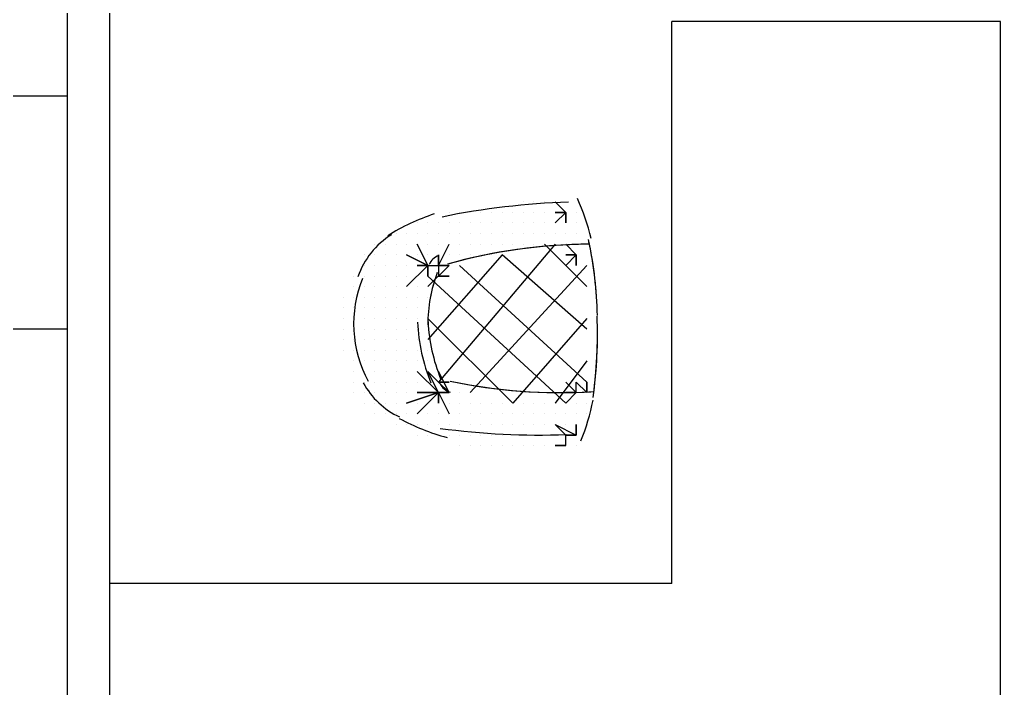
# Model space of a CAD drawing. Header units: millimetres. Extents: x 14 to 406, y 10 to 287.
# Drawn here: x 327.117 to 331.033, y 131.125 to 133.795 of the extents above; entities that cross this region are included whole.
import ezdxf

# ---------------------------------------------------------------- set-up
doc = ezdxf.new("R2010")
doc.units = ezdxf.units.MM
doc.header["$MEASUREMENT"] = 0
doc.layers.get('0').update_dxf_attribs({"linetype": 'CONTINUOUS'})

msp = doc.modelspace()

# ---------------------------------------------------------------- linework, layer by layer
at = {"color": 0, "linetype": 'Continuous', "lineweight": 25, "true_color": 0x000007}
for p, q in [((327.3072, 117.8278), (327.3072, 143.3971)), ((327.4765, 130.9934), (327.4765, 143.3971)), ((329.7202, 131.5438), (329.7202, 133.7874)), ((331.0325, 133.7874), (329.7202, 133.7874)), ((331.0325, 130.9934), (331.0325, 133.7874)), ((329.1275, 133.0678), (329.1275, 133.0678)), ((329.1275, 133.0678), (329.1275, 133.0678)), ((329.1699, 133.0678), (329.1699, 133.0678)), ((329.1699, 133.0678), (329.1699, 133.0678)), ((329.2122, 133.0678), (329.2122, 133.0678)), ((329.2122, 133.0678), (329.2122, 133.0678)), ((329.2122, 133.0678), (329.2122, 133.0678)), ((329.2122, 133.0678), (329.2122, 133.0678)), ((329.2545, 133.0678), (329.2545, 133.0678)), ((329.2545, 133.0678), (329.2545, 133.0678)), ((329.2545, 133.0678), (329.2545, 133.0678)), ((329.2545, 133.0678), (329.2545, 133.0678)), ((329.2969, 133.0678), (329.2969, 133.0678)), ((329.2969, 133.0678), (329.2969, 133.0678)), ((329.2969, 133.0678), (329.2969, 133.0678)), ((328.8312, 133.0254), (328.8312, 133.0254)), ((328.8312, 133.0254), (328.8312, 133.0254)), ((328.8735, 133.0254), (328.8735, 133.0254)), ((328.8735, 133.0254), (328.8735, 133.0254)), ((328.8735, 133.0254), (328.8735, 133.0254)), ((328.8735, 133.0254), (328.8735, 133.0254)), ((328.9159, 133.0254), (328.9159, 133.0254)), ((328.9159, 133.0254), (328.9159, 133.0254)), ((328.9159, 133.0254), (328.9159, 133.0254)), ((328.9159, 133.0254), (328.9159, 133.0254)), ((328.9582, 133.0254), (328.9582, 133.0254)), ((328.9582, 133.0254), (328.9582, 133.0254)), ((328.9582, 133.0254), (328.9582, 133.0254)), ((328.9582, 133.0254), (328.9582, 133.0254)), ((329.0005, 133.0254), (329.0005, 133.0254)), ((329.0005, 133.0254), (329.0005, 133.0254)), ((329.0005, 133.0254), (329.0005, 133.0254)), ((329.0005, 133.0254), (329.0005, 133.0254)), ((329.0429, 133.0254), (329.0429, 133.0254)), ((329.0429, 133.0254), (329.0429, 133.0254)), ((329.0429, 133.0254), (329.0429, 133.0254)), ((329.0429, 133.0254), (329.0429, 133.0254)), ((329.0852, 133.0254), (329.0852, 133.0254)), ((329.0852, 133.0254), (329.0852, 133.0254)), ((329.0852, 133.0254), (329.0852, 133.0254)), ((329.0852, 133.0254), (329.0852, 133.0254)), ((329.1275, 133.0254), (329.1275, 133.0254)), ((329.1275, 133.0254), (329.1275, 133.0254)), ((329.1275, 133.0254), (329.1275, 133.0254)), ((329.1275, 133.0254), (329.1275, 133.0254)), ((329.1699, 133.0254), (329.1699, 133.0254)), ((329.1699, 133.0254), (329.1699, 133.0254)), ((329.1699, 133.0254), (329.1699, 133.0254)), ((329.1699, 133.0254), (329.1699, 133.0254)), ((329.2122, 133.0254), (329.2122, 133.0254)), ((329.2122, 133.0254), (329.2122, 133.0254)), ((329.2122, 133.0254), (329.2122, 133.0254)), ((329.2122, 133.0254), (329.2122, 133.0254)), ((329.2545, 133.0254), (329.2545, 133.0254)), ((329.2545, 133.0254), (329.2545, 133.0254)), ((329.2545, 133.0254), (329.2545, 133.0254)), ((329.2545, 133.0254), (329.2545, 133.0254)), ((329.2969, 133.0254), (329.2969, 133.0254)), ((329.2969, 133.0254), (329.2969, 133.0254)), ((329.2969, 133.0254), (329.2969, 133.0254)), ((329.2969, 133.0254), (329.2969, 133.0254)), ((329.3392, 133.0254), (329.3392, 133.0254)), ((328.7042, 132.9831), (328.7042, 132.9831)), ((328.7042, 132.9831), (328.7042, 132.9831)), ((328.7042, 132.9831), (328.7042, 132.9831)), ((328.7465, 132.9831), (328.7465, 132.9831)), ((328.7465, 132.9831), (328.7465, 132.9831)), ((328.7465, 132.9831), (328.7465, 132.9831)), ((328.7465, 132.9831), (328.7465, 132.9831)), ((328.7889, 132.9831), (328.7889, 132.9831)), ((328.7889, 132.9831), (328.7889, 132.9831)), ((328.7889, 132.9831), (328.7889, 132.9831)), ((328.8312, 132.9831), (328.8312, 132.9831)), ((328.8312, 132.9831), (328.8312, 132.9831)), ((328.8312, 132.9831), (328.8312, 132.9831)), ((328.8312, 132.9831), (328.8312, 132.9831)), ((328.8735, 132.9831), (328.8735, 132.9831)), ((328.8735, 132.9831), (328.8735, 132.9831)), ((328.8735, 132.9831), (328.8735, 132.9831)), ((328.8735, 132.9831), (328.8735, 132.9831)), ((328.8735, 132.9831), (328.8735, 132.9831)), ((328.9159, 132.9831), (328.9159, 132.9831)), ((328.9159, 132.9831), (328.9159, 132.9831)), ((328.9159, 132.9831), (328.9159, 132.9831)), ((328.9159, 132.9831), (328.9159, 132.9831)), ((328.9582, 132.9831), (328.9582, 132.9831)), ((328.9582, 132.9831), (328.9582, 132.9831)), ((328.9582, 132.9831), (328.9582, 132.9831)), ((329.0005, 132.9831), (329.0005, 132.9831)), ((329.0005, 132.9831), (329.0005, 132.9831)), ((329.0005, 132.9831), (329.0005, 132.9831)), ((329.0005, 132.9831), (329.0005, 132.9831)), ((329.0429, 132.9831), (329.0429, 132.9831)), ((329.0429, 132.9831), (329.0429, 132.9831)), ((329.0429, 132.9831), (329.0429, 132.9831)), ((329.0429, 132.9831), (329.0429, 132.9831)), ((329.0852, 132.9831), (329.0852, 132.9831)), ((329.0852, 132.9831), (329.0852, 132.9831)), ((329.0852, 132.9831), (329.0852, 132.9831)), ((329.0852, 132.9831), (329.0852, 132.9831)), ((329.1275, 132.9831), (329.1275, 132.9831)), ((329.1275, 132.9831), (329.1275, 132.9831)), ((329.1275, 132.9831), (329.1275, 132.9831)), ((329.1699, 132.9831), (329.1699, 132.9831)), ((329.1699, 132.9831), (329.1699, 132.9831)), ((329.1699, 132.9831), (329.1699, 132.9831)), ((329.1699, 132.9831), (329.1699, 132.9831)), ((329.2122, 132.9831), (329.2122, 132.9831)), ((329.2122, 132.9831), (329.2122, 132.9831)), ((329.2122, 132.9831), (329.2122, 132.9831)), ((329.2122, 132.9831), (329.2122, 132.9831)), ((329.2545, 132.9831), (329.2545, 132.9831)), ((329.2545, 132.9831), (329.2545, 132.9831)), ((329.2545, 132.9831), (329.2545, 132.9831)), ((329.2545, 132.9831), (329.2545, 132.9831)), ((329.2969, 132.9831), (329.2969, 132.9831)), ((329.2969, 132.9831), (329.2969, 132.9831)), ((329.2969, 132.9831), (329.2969, 132.9831)), ((329.3392, 132.9831), (329.3392, 132.9831)), ((329.3392, 132.9831), (329.3392, 132.9831)), ((328.6195, 132.9408), (328.6195, 132.9408)), ((328.6195, 132.9408), (328.6195, 132.9408)), ((328.6195, 132.9408), (328.6195, 132.9408)), ((328.6195, 132.9408), (328.6195, 132.9408)), ((328.6619, 132.9408), (328.6619, 132.9408)), ((328.6619, 132.9408), (328.6619, 132.9408)), ((328.6619, 132.9408), (328.6619, 132.9408)), ((328.6619, 132.9408), (328.6619, 132.9408)), ((328.7042, 132.9408), (328.7042, 132.9408)), ((328.7042, 132.9408), (328.7042, 132.9408)), ((328.7042, 132.9408), (328.7042, 132.9408)), ((328.7042, 132.9408), (328.7042, 132.9408)), ((328.7465, 132.9408), (328.7465, 132.9408)), ((328.7465, 132.9408), (328.7465, 132.9408)), ((328.7465, 132.9408), (328.7465, 132.9408)), ((328.7465, 132.9408), (328.7465, 132.9408)), ((328.7889, 132.9408), (328.7889, 132.9408)), ((328.7889, 132.9408), (328.7889, 132.9408)), ((328.7889, 132.9408), (328.7889, 132.9408)), ((328.7889, 132.9408), (328.7889, 132.9408)), ((328.8312, 132.9408), (328.8312, 132.9408)), ((328.8312, 132.9408), (328.8312, 132.9408)), ((328.8312, 132.9408), (328.8312, 132.9408)), ((328.8312, 132.9408), (328.8312, 132.9408)), ((328.8735, 132.9408), (328.8735, 132.9408)), ((328.8735, 132.9408), (328.8735, 132.9408)), ((328.8735, 132.9408), (328.8735, 132.9408)), ((328.8735, 132.9408), (328.8735, 132.9408)), ((328.9159, 132.9408), (328.9159, 132.9408)), ((328.9159, 132.9408), (328.9159, 132.9408)), ((328.9159, 132.9408), (328.9159, 132.9408)), ((328.9159, 132.9408), (328.9159, 132.9408)), ((328.9582, 132.9408), (328.9582, 132.9408)), ((328.9582, 132.9408), (328.9582, 132.9408)), ((328.9582, 132.9408), (328.9582, 132.9408)), ((328.9582, 132.9408), (328.9582, 132.9408)), ((329.0005, 132.9408), (329.0005, 132.9408)), ((329.0005, 132.9408), (329.0005, 132.9408)), ((329.0005, 132.9408), (329.0005, 132.9408)), ((329.0005, 132.9408), (329.0005, 132.9408)), ((329.0429, 132.9408), (329.0429, 132.9408)), ((329.0429, 132.9408), (329.0429, 132.9408)), ((329.0429, 132.9408), (329.0429, 132.9408)), ((329.0429, 132.9408), (329.0429, 132.9408)), ((329.0852, 132.9408), (329.0852, 132.9408)), ((329.0852, 132.9408), (329.0852, 132.9408)), ((329.0852, 132.9408), (329.0852, 132.9408)), ((329.0852, 132.9408), (329.0852, 132.9408)), ((329.1275, 132.9408), (329.1275, 132.9408)), ((329.1275, 132.9408), (329.1275, 132.9408)), ((329.1275, 132.9408), (329.1275, 132.9408)), ((329.1275, 132.9408), (329.1275, 132.9408)), ((329.1699, 132.9408), (329.1699, 132.9408)), ((329.1699, 132.9408), (329.1699, 132.9408)), ((329.1699, 132.9408), (329.1699, 132.9408)), ((329.1699, 132.9408), (329.1699, 132.9408)), ((329.2122, 132.9408), (329.2122, 132.9408)), ((329.2122, 132.9408), (329.2122, 132.9408)), ((329.2122, 132.9408), (329.2122, 132.9408)), ((329.2122, 132.9408), (329.2122, 132.9408)), ((329.2545, 132.9408), (329.2545, 132.9408)), ((329.2545, 132.9408), (329.2545, 132.9408)), ((329.2545, 132.9408), (329.2545, 132.9408)), ((329.2545, 132.9408), (329.2545, 132.9408)), ((329.2969, 132.9408), (329.2969, 132.9408)), ((329.2969, 132.9408), (329.2969, 132.9408)), ((329.2969, 132.9408), (329.2969, 132.9408)), ((329.2969, 132.9408), (329.2969, 132.9408)), ((329.3392, 132.9408), (329.3392, 132.9408)), ((329.3392, 132.9408), (329.3392, 132.9408)), ((329.3392, 132.9408), (329.3392, 132.9408)), ((328.5349, 132.8984), (328.5349, 132.8984)), ((328.5349, 132.8984), (328.5349, 132.8984)), ((328.5772, 132.8984), (328.5772, 132.8984)), ((328.5772, 132.8984), (328.5772, 132.8984)), ((328.5772, 132.8984), (328.5772, 132.8984)), ((328.6195, 132.8984), (328.6195, 132.8984)), ((328.6195, 132.8984), (328.6195, 132.8984)), ((328.6195, 132.8984), (328.6195, 132.8984)), ((328.6195, 132.8984), (328.6195, 132.8984)), ((328.6619, 132.8984), (328.6619, 132.8984)), ((328.6619, 132.8984), (328.6619, 132.8984)), ((328.6619, 132.8984), (328.6619, 132.8984)), ((328.6619, 132.8984), (328.6619, 132.8984)), ((328.7042, 132.8984), (328.7042, 132.8984)), ((328.7042, 132.8984), (328.7042, 132.8984)), ((328.7042, 132.8984), (328.7042, 132.8984)), ((328.7042, 132.8984), (328.7042, 132.8984)), ((328.7465, 132.8984), (328.7465, 132.8984)), ((328.7465, 132.8984), (328.7465, 132.8984)), ((328.7465, 132.8984), (328.7465, 132.8984)), ((328.7889, 132.8984), (328.7889, 132.8984)), ((328.7889, 132.8984), (328.7889, 132.8984)), ((328.7889, 132.8984), (328.7889, 132.8984)), ((328.7889, 132.8984), (328.7889, 132.8984)), ((329.2545, 132.8984), (328.7889, 132.3481)), ((328.8312, 132.8984), (328.8312, 132.8984)), ((328.8312, 132.8984), (328.8312, 132.8984)), ((328.8312, 132.8984), (328.8312, 132.8984)), ((328.8312, 132.8984), (328.8312, 132.8984)), ((328.8735, 132.8984), (328.8735, 132.8984)), ((328.8735, 132.8984), (328.8735, 132.8984)), ((328.8735, 132.8984), (328.8735, 132.8984)), ((328.8735, 132.8984), (328.8735, 132.8984)), ((328.9159, 132.8984), (328.9159, 132.8984)), ((328.9159, 132.8984), (328.9159, 132.8984)), ((328.9159, 132.8984), (328.9159, 132.8984)), ((328.9582, 132.8984), (328.9582, 132.8984)), ((328.9582, 132.8984), (328.9582, 132.8984)), ((328.9582, 132.8984), (328.9582, 132.8984)), ((328.9582, 132.8984), (328.9582, 132.8984)), ((329.0005, 132.8984), (329.0005, 132.8984)), ((329.0005, 132.8984), (329.0005, 132.8984)), ((329.0005, 132.8984), (329.0005, 132.8984)), ((329.0005, 132.8984), (329.0005, 132.8984)), ((329.0429, 132.8984), (329.0429, 132.8984)), ((329.0429, 132.8984), (329.0429, 132.8984)), ((329.0429, 132.8984), (329.0429, 132.8984)), ((329.0429, 132.8984), (329.0429, 132.8984)), ((329.0852, 132.8984), (329.0852, 132.8984)), ((329.0852, 132.8984), (329.0852, 132.8984)), ((329.0852, 132.8984), (329.0852, 132.8984)), ((329.1275, 132.8984), (329.1275, 132.8984)), ((329.1275, 132.8984), (329.1275, 132.8984)), ((329.1275, 132.8984), (329.1275, 132.8984)), ((329.1275, 132.8984), (329.1275, 132.8984)), ((329.1275, 132.8984), (329.1275, 132.8984)), ((329.1699, 132.8984), (329.1699, 132.8984)), ((329.1699, 132.8984), (329.1699, 132.8984)), ((329.1699, 132.8984), (329.1699, 132.8984)), ((329.1699, 132.8984), (329.1699, 132.8984)), ((329.2122, 132.8984), (329.2122, 132.8984)), ((329.2122, 132.8984), (329.2122, 132.8984)), ((329.2122, 132.8984), (329.2122, 132.8984)), ((329.2122, 132.8984), (329.2122, 132.8984)), ((329.3815, 132.7291), (329.2122, 132.8984)), ((329.2545, 132.8984), (329.2545, 132.8984)), ((329.2545, 132.8984), (329.2545, 132.8984)), ((329.2545, 132.8984), (329.2545, 132.8984)), ((329.2969, 132.8984), (329.2969, 132.8984)), ((329.2969, 132.8984), (329.2969, 132.8984)), ((329.2969, 132.8984), (329.2969, 132.8984)), ((329.2969, 132.8984), (329.2969, 132.8984)), ((329.3392, 132.8984), (329.3392, 132.8984)), ((329.3392, 132.8984), (329.3392, 132.8984)), ((329.3392, 132.8984), (329.3392, 132.8984)), ((329.3392, 132.8984), (329.3392, 132.8984)), ((328.4925, 132.8561), (328.4925, 132.8561)), ((328.5349, 132.8561), (328.5349, 132.8561)), ((328.5349, 132.8561), (328.5349, 132.8561)), ((328.5349, 132.8561), (328.5349, 132.8561)), ((328.5349, 132.8561), (328.5349, 132.8561)), ((328.5772, 132.8561), (328.5772, 132.8561)), ((328.5772, 132.8561), (328.5772, 132.8561)), ((328.5772, 132.8561), (328.5772, 132.8561)), ((328.5772, 132.8561), (328.5772, 132.8561)), ((328.6195, 132.8561), (328.6195, 132.8561)), ((328.6195, 132.8561), (328.6195, 132.8561)), ((328.6195, 132.8561), (328.6195, 132.8561)), ((328.6195, 132.8561), (328.6195, 132.8561)), ((328.6619, 132.8561), (328.6619, 132.8561)), ((328.6619, 132.8561), (328.6619, 132.8561)), ((328.6619, 132.8561), (328.6619, 132.8561)), ((328.6619, 132.8561), (328.6619, 132.8561)), ((328.7042, 132.8561), (328.7042, 132.8561)), ((328.7042, 132.8561), (328.7042, 132.8561)), ((328.7042, 132.8561), (328.7042, 132.8561)), ((328.7042, 132.8561), (328.7042, 132.8561)), ((328.7465, 132.8561), (328.7465, 132.8561)), ((328.7465, 132.8561), (328.7465, 132.8561)), ((328.7465, 132.8561), (328.7465, 132.8561)), ((328.7465, 132.8561), (328.7465, 132.8561)), ((329.0429, 132.8561), (328.7465, 132.5174)), ((328.7889, 132.8561), (328.7889, 132.8561)), ((328.7889, 132.8561), (328.7889, 132.8561)), ((328.7889, 132.8561), (328.7889, 132.8561)), ((328.7889, 132.8561), (328.7889, 132.8561)), ((328.8312, 132.8561), (328.8312, 132.8561)), ((328.8312, 132.8561), (328.8312, 132.8561)), ((328.8312, 132.8561), (328.8312, 132.8561)), ((328.8312, 132.8561), (328.8312, 132.8561)), ((328.8735, 132.8561), (328.8735, 132.8561)), ((328.8735, 132.8561), (328.8735, 132.8561)), ((328.8735, 132.8561), (328.8735, 132.8561)), ((328.8735, 132.8561), (328.8735, 132.8561)), ((328.9159, 132.8561), (328.9159, 132.8561)), ((328.9159, 132.8561), (328.9159, 132.8561)), ((328.9159, 132.8561), (328.9159, 132.8561)), ((328.9159, 132.8561), (328.9159, 132.8561)), ((328.9582, 132.8561), (328.9582, 132.8561)), ((328.9582, 132.8561), (328.9582, 132.8561)), ((328.9582, 132.8561), (328.9582, 132.8561)), ((328.9582, 132.8561), (328.9582, 132.8561)), ((329.0005, 132.8561), (329.0005, 132.8561)), ((329.0005, 132.8561), (329.0005, 132.8561)), ((329.0005, 132.8561), (329.0005, 132.8561)), ((329.0005, 132.8561), (329.0005, 132.8561)), ((329.0429, 132.8561), (329.0429, 132.8561)), ((329.0429, 132.8561), (329.0429, 132.8561)), ((329.0429, 132.8561), (329.0429, 132.8561)), ((329.3815, 132.5598), (329.0429, 132.8561)), ((328.4925, 132.8138), (328.4925, 132.8138)), ((328.4925, 132.8138), (328.4925, 132.8138)), ((328.4925, 132.8138), (328.4925, 132.8138)), ((328.4925, 132.8138), (328.4925, 132.8138)), ((328.5349, 132.8138), (328.5349, 132.8138)), ((328.5349, 132.8138), (328.5349, 132.8138)), ((328.5349, 132.8138), (328.5349, 132.8138)), ((328.5772, 132.8138), (328.5772, 132.8138)), ((328.5772, 132.8138), (328.5772, 132.8138)), ((328.5772, 132.8138), (328.5772, 132.8138)), ((328.5772, 132.8138), (328.5772, 132.8138)), ((328.6195, 132.8138), (328.6195, 132.8138)), ((328.6195, 132.8138), (328.6195, 132.8138)), ((328.6195, 132.8138), (328.6195, 132.8138)), ((328.6195, 132.8138), (328.6195, 132.8138)), ((328.6619, 132.8138), (328.6619, 132.8138)), ((328.6619, 132.8138), (328.6619, 132.8138)), ((328.6619, 132.8138), (328.6619, 132.8138)), ((328.6619, 132.8138), (328.6619, 132.8138)), ((328.7042, 132.8138), (328.7042, 132.8138)), ((328.7042, 132.8138), (328.7042, 132.8138)), ((328.7042, 132.8138), (328.7042, 132.8138)), ((328.7465, 132.8138), (328.7465, 132.8138)), ((328.7465, 132.8138), (328.7465, 132.8138)), ((328.7465, 132.8138), (328.7465, 132.8138)), ((328.7465, 132.8138), (328.7465, 132.8138)), ((328.8312, 132.8138), (328.7465, 132.7291)), ((328.7889, 132.8138), (328.7889, 132.8138)), ((328.7889, 132.8138), (328.7889, 132.8138)), ((328.7889, 132.8138), (328.7889, 132.8138)), ((328.7889, 132.8138), (328.7889, 132.8138)), ((328.7889, 132.8138), (328.7889, 132.8138)), ((328.8312, 132.8138), (328.8312, 132.8138)), ((328.8312, 132.8138), (328.8312, 132.8138)), ((328.8312, 132.8138), (328.8312, 132.8138)), ((328.8735, 132.8138), (328.8735, 132.8138)), ((329.3815, 132.3481), (328.8735, 132.8138)), ((329.3815, 132.8138), (328.9159, 132.3058)), ((328.4502, 132.7714), (328.4502, 132.7714)), ((328.4502, 132.7714), (328.4502, 132.7714)), ((328.4925, 132.7714), (328.4925, 132.7714)), ((328.4925, 132.7714), (328.4925, 132.7714)), ((328.4925, 132.7714), (328.4925, 132.7714)), ((328.4925, 132.7714), (328.4925, 132.7714)), ((328.5349, 132.7714), (328.5349, 132.7714)), ((328.5349, 132.7714), (328.5349, 132.7714)), ((328.5349, 132.7714), (328.5349, 132.7714)), ((328.5349, 132.7714), (328.5349, 132.7714)), ((328.5772, 132.7714), (328.5772, 132.7714)), ((328.5772, 132.7714), (328.5772, 132.7714)), ((328.5772, 132.7714), (328.5772, 132.7714)), ((328.5772, 132.7714), (328.5772, 132.7714)), ((328.6195, 132.7714), (328.6195, 132.7714)), ((328.6195, 132.7714), (328.6195, 132.7714)), ((328.6195, 132.7714), (328.6195, 132.7714)), ((328.6195, 132.7714), (328.6195, 132.7714)), ((328.6619, 132.7714), (328.6619, 132.7714)), ((328.6619, 132.7714), (328.6619, 132.7714)), ((328.6619, 132.7714), (328.6619, 132.7714)), ((328.6619, 132.7714), (328.6619, 132.7714)), ((328.7042, 132.7714), (328.7042, 132.7714)), ((328.7042, 132.7714), (328.7042, 132.7714)), ((328.7042, 132.7714), (328.7042, 132.7714)), ((328.7465, 132.7714), (328.7465, 132.7714)), ((328.7465, 132.7714), (328.7465, 132.7714)), ((328.7465, 132.7714), (328.7465, 132.7714)), ((328.7465, 132.7714), (328.7465, 132.7714)), ((329.2969, 132.2634), (328.7465, 132.7714)), ((328.7889, 132.7714), (328.7889, 132.7714)), ((328.4502, 132.7291), (328.4502, 132.7291)), ((328.4502, 132.7291), (328.4502, 132.7291)), ((328.4502, 132.7291), (328.4502, 132.7291)), ((328.4502, 132.7291), (328.4502, 132.7291)), ((328.4925, 132.7291), (328.4925, 132.7291)), ((328.4925, 132.7291), (328.4925, 132.7291)), ((328.4925, 132.7291), (328.4925, 132.7291)), ((328.5349, 132.7291), (328.5349, 132.7291)), ((328.5349, 132.7291), (328.5349, 132.7291)), ((328.5349, 132.7291), (328.5349, 132.7291)), ((328.5349, 132.7291), (328.5349, 132.7291)), ((328.5772, 132.7291), (328.5772, 132.7291)), ((328.5772, 132.7291), (328.5772, 132.7291)), ((328.5772, 132.7291), (328.5772, 132.7291)), ((328.5772, 132.7291), (328.5772, 132.7291)), ((328.6195, 132.7291), (328.6195, 132.7291)), ((328.6195, 132.7291), (328.6195, 132.7291)), ((328.6195, 132.7291), (328.6195, 132.7291)), ((328.6195, 132.7291), (328.6195, 132.7291)), ((328.6619, 132.7291), (328.6619, 132.7291)), ((328.6619, 132.7291), (328.6619, 132.7291)), ((328.6619, 132.7291), (328.6619, 132.7291)), ((328.7042, 132.7291), (328.7042, 132.7291)), ((328.7042, 132.7291), (328.7042, 132.7291)), ((328.7042, 132.7291), (328.7042, 132.7291)), ((328.7042, 132.7291), (328.7042, 132.7291)), ((328.7465, 132.7291), (328.7465, 132.7291)), ((328.7465, 132.7291), (328.7465, 132.7291)), ((328.4079, 132.6868), (328.4079, 132.6868)), ((328.4502, 132.6868), (328.4502, 132.6868)), ((328.4502, 132.6868), (328.4502, 132.6868)), ((328.4502, 132.6868), (328.4502, 132.6868)), ((328.4502, 132.6868), (328.4502, 132.6868)), ((328.4925, 132.6868), (328.4925, 132.6868)), ((328.4925, 132.6868), (328.4925, 132.6868)), ((328.4925, 132.6868), (328.4925, 132.6868)), ((328.5349, 132.6868), (328.5349, 132.6868)), ((328.5349, 132.6868), (328.5349, 132.6868)), ((328.5349, 132.6868), (328.5349, 132.6868)), ((328.5349, 132.6868), (328.5349, 132.6868)), ((328.5772, 132.6868), (328.5772, 132.6868)), ((328.5772, 132.6868), (328.5772, 132.6868)), ((328.5772, 132.6868), (328.5772, 132.6868)), ((328.5772, 132.6868), (328.5772, 132.6868)), ((328.6195, 132.6868), (328.6195, 132.6868)), ((328.6195, 132.6868), (328.6195, 132.6868)), ((328.6195, 132.6868), (328.6195, 132.6868)), ((328.6195, 132.6868), (328.6195, 132.6868)), ((328.6619, 132.6868), (328.6619, 132.6868)), ((328.6619, 132.6868), (328.6619, 132.6868)), ((328.6619, 132.6868), (328.6619, 132.6868)), ((328.7042, 132.6868), (328.7042, 132.6868)), ((328.7042, 132.6868), (328.7042, 132.6868)), ((328.7042, 132.6868), (328.7042, 132.6868)), ((328.7042, 132.6868), (328.7042, 132.6868)), ((328.7465, 132.6868), (328.7465, 132.6868)), ((328.4079, 132.6444), (328.4079, 132.6444)), ((328.4079, 132.6444), (328.4079, 132.6444)), ((328.4502, 132.6444), (328.4502, 132.6444)), ((328.4502, 132.6444), (328.4502, 132.6444)), ((328.4502, 132.6444), (328.4502, 132.6444)), ((328.4502, 132.6444), (328.4502, 132.6444)), ((328.4925, 132.6444), (328.4925, 132.6444)), ((328.4925, 132.6444), (328.4925, 132.6444)), ((328.4925, 132.6444), (328.4925, 132.6444)), ((328.4925, 132.6444), (328.4925, 132.6444)), ((328.5349, 132.6444), (328.5349, 132.6444)), ((328.5349, 132.6444), (328.5349, 132.6444)), ((328.5349, 132.6444), (328.5349, 132.6444)), ((328.5349, 132.6444), (328.5349, 132.6444)), ((328.5772, 132.6444), (328.5772, 132.6444)), ((328.5772, 132.6444), (328.5772, 132.6444)), ((328.5772, 132.6444), (328.5772, 132.6444)), ((328.5772, 132.6444), (328.5772, 132.6444)), ((328.6195, 132.6444), (328.6195, 132.6444)), ((328.6195, 132.6444), (328.6195, 132.6444)), ((328.6195, 132.6444), (328.6195, 132.6444)), ((328.6195, 132.6444), (328.6195, 132.6444)), ((328.6619, 132.6444), (328.6619, 132.6444)), ((328.6619, 132.6444), (328.6619, 132.6444)), ((328.6619, 132.6444), (328.6619, 132.6444)), ((328.6619, 132.6444), (328.6619, 132.6444)), ((328.7042, 132.6444), (328.7042, 132.6444)), ((328.7042, 132.6444), (328.7042, 132.6444)), ((328.7042, 132.6444), (328.7042, 132.6444)), ((328.7042, 132.6444), (328.7042, 132.6444)), ((328.4079, 132.6021), (328.4079, 132.6021)), ((328.4079, 132.6021), (328.4079, 132.6021)), ((328.4502, 132.6021), (328.4502, 132.6021)), ((328.4502, 132.6021), (328.4502, 132.6021)), ((328.4502, 132.6021), (328.4502, 132.6021)), ((328.4925, 132.6021), (328.4925, 132.6021)), ((328.4925, 132.6021), (328.4925, 132.6021)), ((328.4925, 132.6021), (328.4925, 132.6021)), ((328.4925, 132.6021), (328.4925, 132.6021)), ((328.5349, 132.6021), (328.5349, 132.6021)), ((328.5349, 132.6021), (328.5349, 132.6021)), ((328.5349, 132.6021), (328.5349, 132.6021)), ((328.5349, 132.6021), (328.5349, 132.6021)), ((328.5772, 132.6021), (328.5772, 132.6021)), ((328.5772, 132.6021), (328.5772, 132.6021)), ((328.5772, 132.6021), (328.5772, 132.6021)), ((328.5772, 132.6021), (328.5772, 132.6021)), ((328.6195, 132.6021), (328.6195, 132.6021)), ((328.6195, 132.6021), (328.6195, 132.6021)), ((328.6195, 132.6021), (328.6195, 132.6021)), ((328.6619, 132.6021), (328.6619, 132.6021)), ((328.6619, 132.6021), (328.6619, 132.6021)), ((328.6619, 132.6021), (328.6619, 132.6021)), ((328.6619, 132.6021), (328.6619, 132.6021)), ((328.7042, 132.6021), (328.7042, 132.6021)), ((328.7042, 132.6021), (328.7042, 132.6021)), ((328.7042, 132.6021), (328.7042, 132.6021)), ((328.7042, 132.6021), (328.7042, 132.6021)), ((329.0852, 132.2634), (328.7465, 132.6021)), ((329.3815, 132.6021), (329.0852, 132.2634)), ((328.4079, 132.5598), (328.4079, 132.5598)), ((328.4079, 132.5598), (328.4079, 132.5598)), ((328.4502, 132.5598), (328.4502, 132.5598)), ((328.4502, 132.5598), (328.4502, 132.5598)), ((328.4502, 132.5598), (328.4502, 132.5598)), ((328.4502, 132.5598), (328.4502, 132.5598)), ((328.4925, 132.5598), (328.4925, 132.5598)), ((328.4925, 132.5598), (328.4925, 132.5598)), ((328.4925, 132.5598), (328.4925, 132.5598)), ((328.4925, 132.5598), (328.4925, 132.5598)), ((328.5349, 132.5598), (328.5349, 132.5598)), ((328.5349, 132.5598), (328.5349, 132.5598)), ((328.5349, 132.5598), (328.5349, 132.5598)), ((328.5349, 132.5598), (328.5349, 132.5598)), ((328.5772, 132.5598), (328.5772, 132.5598)), ((328.5772, 132.5598), (328.5772, 132.5598)), ((328.5772, 132.5598), (328.5772, 132.5598)), ((328.5772, 132.5598), (328.5772, 132.5598)), ((328.5772, 132.5598), (328.5772, 132.5598)), ((328.6195, 132.5598), (328.6195, 132.5598)), ((328.6195, 132.5598), (328.6195, 132.5598)), ((328.6195, 132.5598), (328.6195, 132.5598)), ((328.6195, 132.5598), (328.6195, 132.5598)), ((328.6619, 132.5598), (328.6619, 132.5598)), ((328.6619, 132.5598), (328.6619, 132.5598)), ((328.6619, 132.5598), (328.6619, 132.5598)), ((328.6619, 132.5598), (328.6619, 132.5598)), ((328.7042, 132.5598), (328.7042, 132.5598)), ((328.7042, 132.5598), (328.7042, 132.5598)), ((328.7042, 132.5598), (328.7042, 132.5598)), ((328.7042, 132.5598), (328.7042, 132.5598)), ((328.4079, 132.5174), (328.4079, 132.5174)), ((328.4079, 132.5174), (328.4079, 132.5174)), ((328.4502, 132.5174), (328.4502, 132.5174)), ((328.4502, 132.5174), (328.4502, 132.5174)), ((328.4502, 132.5174), (328.4502, 132.5174)), ((328.4502, 132.5174), (328.4502, 132.5174)), ((328.4925, 132.5174), (328.4925, 132.5174)), ((328.4925, 132.5174), (328.4925, 132.5174)), ((328.4925, 132.5174), (328.4925, 132.5174)), ((328.4925, 132.5174), (328.4925, 132.5174)), ((328.5349, 132.5174), (328.5349, 132.5174)), ((328.5349, 132.5174), (328.5349, 132.5174)), ((328.5349, 132.5174), (328.5349, 132.5174)), ((328.5349, 132.5174), (328.5349, 132.5174)), ((328.5772, 132.5174), (328.5772, 132.5174)), ((328.5772, 132.5174), (328.5772, 132.5174)), ((328.5772, 132.5174), (328.5772, 132.5174)), ((328.6195, 132.5174), (328.6195, 132.5174)), ((328.6195, 132.5174), (328.6195, 132.5174)), ((328.6195, 132.5174), (328.6195, 132.5174)), ((328.6195, 132.5174), (328.6195, 132.5174)), ((328.6619, 132.5174), (328.6619, 132.5174)), ((328.6619, 132.5174), (328.6619, 132.5174)), ((328.6619, 132.5174), (328.6619, 132.5174)), ((328.6619, 132.5174), (328.6619, 132.5174)), ((328.7042, 132.5174), (328.7042, 132.5174)), ((328.7042, 132.5174), (328.7042, 132.5174)), ((328.7042, 132.5174), (328.7042, 132.5174)), ((328.7042, 132.5174), (328.7042, 132.5174)), ((328.4079, 132.4751), (328.4079, 132.4751)), ((328.4502, 132.4751), (328.4502, 132.4751)), ((328.4502, 132.4751), (328.4502, 132.4751)), ((328.4502, 132.4751), (328.4502, 132.4751)), ((328.4502, 132.4751), (328.4502, 132.4751)), ((328.4925, 132.4751), (328.4925, 132.4751)), ((328.4925, 132.4751), (328.4925, 132.4751)), ((328.4925, 132.4751), (328.4925, 132.4751)), ((328.4925, 132.4751), (328.4925, 132.4751)), ((328.5349, 132.4751), (328.5349, 132.4751)), ((328.5349, 132.4751), (328.5349, 132.4751)), ((328.5349, 132.4751), (328.5349, 132.4751)), ((328.5349, 132.4751), (328.5349, 132.4751)), ((328.5772, 132.4751), (328.5772, 132.4751)), ((328.5772, 132.4751), (328.5772, 132.4751)), ((328.5772, 132.4751), (328.5772, 132.4751)), ((328.6195, 132.4751), (328.6195, 132.4751)), ((328.6195, 132.4751), (328.6195, 132.4751)), ((328.6195, 132.4751), (328.6195, 132.4751)), ((328.6195, 132.4751), (328.6195, 132.4751)), ((328.6619, 132.4751), (328.6619, 132.4751)), ((328.6619, 132.4751), (328.6619, 132.4751)), ((328.6619, 132.4751), (328.6619, 132.4751)), ((328.6619, 132.4751), (328.6619, 132.4751)), ((328.7042, 132.4751), (328.7042, 132.4751)), ((328.7042, 132.4751), (328.7042, 132.4751)), ((328.7042, 132.4751), (328.7042, 132.4751)), ((328.7042, 132.4751), (328.7042, 132.4751)), ((328.7465, 132.4751), (328.7465, 132.4751)), ((328.7465, 132.4751), (328.7465, 132.4751)), ((328.4502, 132.4328), (328.4502, 132.4328)), ((328.4502, 132.4328), (328.4502, 132.4328)), ((328.4502, 132.4328), (328.4502, 132.4328)), ((328.4502, 132.4328), (328.4502, 132.4328)), ((328.4925, 132.4328), (328.4925, 132.4328)), ((328.4925, 132.4328), (328.4925, 132.4328)), ((328.4925, 132.4328), (328.4925, 132.4328)), ((328.4925, 132.4328), (328.4925, 132.4328)), ((328.5349, 132.4328), (328.5349, 132.4328)), ((328.5349, 132.4328), (328.5349, 132.4328)), ((328.5349, 132.4328), (328.5349, 132.4328)), ((328.5772, 132.4328), (328.5772, 132.4328)), ((328.5772, 132.4328), (328.5772, 132.4328)), ((328.5772, 132.4328), (328.5772, 132.4328)), ((328.5772, 132.4328), (328.5772, 132.4328)), ((328.5772, 132.4328), (328.5772, 132.4328)), ((328.6195, 132.4328), (328.6195, 132.4328)), ((328.6195, 132.4328), (328.6195, 132.4328)), ((328.6195, 132.4328), (328.6195, 132.4328)), ((328.6195, 132.4328), (328.6195, 132.4328)), ((328.6619, 132.4328), (328.6619, 132.4328)), ((328.6619, 132.4328), (328.6619, 132.4328)), ((328.6619, 132.4328), (328.6619, 132.4328)), ((328.6619, 132.4328), (328.6619, 132.4328)), ((328.7042, 132.4328), (328.7042, 132.4328)), ((328.7042, 132.4328), (328.7042, 132.4328)), ((328.7042, 132.4328), (328.7042, 132.4328)), ((328.7465, 132.4328), (328.7465, 132.4328)), ((328.7465, 132.4328), (328.7465, 132.4328)), ((329.3815, 132.4328), (329.2545, 132.2634)), ((328.4502, 132.3904), (328.4502, 132.3904)), ((328.4502, 132.3904), (328.4502, 132.3904)), ((328.4502, 132.3904), (328.4502, 132.3904)), ((328.4925, 132.3904), (328.4925, 132.3904)), ((328.4925, 132.3904), (328.4925, 132.3904)), ((328.4925, 132.3904), (328.4925, 132.3904)), ((328.4925, 132.3904), (328.4925, 132.3904)), ((328.5349, 132.3904), (328.5349, 132.3904)), ((328.5349, 132.3904), (328.5349, 132.3904)), ((328.5349, 132.3904), (328.5349, 132.3904)), ((328.5772, 132.3904), (328.5772, 132.3904)), ((328.5772, 132.3904), (328.5772, 132.3904)), ((328.5772, 132.3904), (328.5772, 132.3904)), ((328.5772, 132.3904), (328.5772, 132.3904)), ((328.6195, 132.3904), (328.6195, 132.3904)), ((328.6195, 132.3904), (328.6195, 132.3904)), ((328.6195, 132.3904), (328.6195, 132.3904)), ((328.6195, 132.3904), (328.6195, 132.3904)), ((328.6619, 132.3904), (328.6619, 132.3904)), ((328.6619, 132.3904), (328.6619, 132.3904)), ((328.6619, 132.3904), (328.6619, 132.3904)), ((328.6619, 132.3904), (328.6619, 132.3904)), ((328.7042, 132.3904), (328.7042, 132.3904)), ((328.7042, 132.3904), (328.7042, 132.3904)), ((328.7042, 132.3904), (328.7042, 132.3904)), ((328.7465, 132.3904), (328.7465, 132.3904)), ((328.7465, 132.3904), (328.7465, 132.3904)), ((328.7465, 132.3904), (328.7465, 132.3904)), ((328.8312, 132.3058), (328.7889, 132.3904)), ((328.4502, 132.3481), (328.4502, 132.3481)), ((328.4502, 132.3481), (328.4502, 132.3481)), ((328.4925, 132.3481), (328.4925, 132.3481)), ((328.4925, 132.3481), (328.4925, 132.3481)), ((328.4925, 132.3481), (328.4925, 132.3481)), ((328.5349, 132.3481), (328.5349, 132.3481)), ((328.5349, 132.3481), (328.5349, 132.3481)), ((328.5349, 132.3481), (328.5349, 132.3481)), ((328.5349, 132.3481), (328.5349, 132.3481)), ((328.5772, 132.3481), (328.5772, 132.3481)), ((328.5772, 132.3481), (328.5772, 132.3481)), ((328.5772, 132.3481), (328.5772, 132.3481)), ((328.5772, 132.3481), (328.5772, 132.3481)), ((328.6195, 132.3481), (328.6195, 132.3481)), ((328.6195, 132.3481), (328.6195, 132.3481)), ((328.6195, 132.3481), (328.6195, 132.3481)), ((328.6195, 132.3481), (328.6195, 132.3481)), ((328.6619, 132.3481), (328.6619, 132.3481)), ((328.6619, 132.3481), (328.6619, 132.3481)), ((328.6619, 132.3481), (328.6619, 132.3481)), ((328.7042, 132.3481), (328.7042, 132.3481)), ((328.7042, 132.3481), (328.7042, 132.3481)), ((328.7042, 132.3481), (328.7042, 132.3481)), ((328.7042, 132.3481), (328.7042, 132.3481)), ((328.7465, 132.3481), (328.7465, 132.3481)), ((328.7465, 132.3481), (328.7465, 132.3481)), ((328.7465, 132.3481), (328.7465, 132.3481)), ((328.7465, 132.3481), (328.7465, 132.3481)), ((328.7889, 132.3481), (328.7889, 132.3481)), ((328.8312, 132.3481), (328.8312, 132.3481)), ((328.4502, 132.3058), (328.4502, 132.3058)), ((328.4925, 132.3058), (328.4925, 132.3058)), ((328.4925, 132.3058), (328.4925, 132.3058)), ((328.4925, 132.3058), (328.4925, 132.3058)), ((328.5349, 132.3058), (328.5349, 132.3058)), ((328.5349, 132.3058), (328.5349, 132.3058)), ((328.5349, 132.3058), (328.5349, 132.3058)), ((328.5349, 132.3058), (328.5349, 132.3058)), ((328.5772, 132.3058), (328.5772, 132.3058)), ((328.5772, 132.3058), (328.5772, 132.3058)), ((328.5772, 132.3058), (328.5772, 132.3058)), ((328.5772, 132.3058), (328.5772, 132.3058)), ((328.6195, 132.3058), (328.6195, 132.3058)), ((328.6195, 132.3058), (328.6195, 132.3058)), ((328.6195, 132.3058), (328.6195, 132.3058)), ((328.6195, 132.3058), (328.6195, 132.3058)), ((328.6619, 132.3058), (328.6619, 132.3058)), ((328.6619, 132.3058), (328.6619, 132.3058)), ((328.6619, 132.3058), (328.6619, 132.3058)), ((328.7042, 132.3058), (328.7042, 132.3058)), ((328.7042, 132.3058), (328.7042, 132.3058)), ((328.7042, 132.3058), (328.7042, 132.3058)), ((328.7042, 132.3058), (328.7042, 132.3058)), ((328.7465, 132.3058), (328.7465, 132.3058)), ((328.7465, 132.3058), (328.7465, 132.3058)), ((328.7465, 132.3058), (328.7465, 132.3058)), ((328.7465, 132.3058), (328.7465, 132.3058)), ((328.7889, 132.3058), (328.7889, 132.3058)), ((328.7889, 132.3058), (328.7889, 132.3058)), ((328.7889, 132.3058), (328.7889, 132.3058)), ((328.7889, 132.3058), (328.7889, 132.3058)), ((328.8312, 132.3058), (328.8312, 132.3058)), ((328.8312, 132.3058), (328.8312, 132.3058)), ((328.8312, 132.3058), (328.8312, 132.3058)), ((328.8735, 132.3058), (328.8735, 132.3058)), ((328.8735, 132.3058), (328.8735, 132.3058)), ((328.8735, 132.3058), (328.8735, 132.3058)), ((328.8735, 132.3058), (328.8735, 132.3058)), ((328.9159, 132.3058), (328.9159, 132.3058)), ((328.4925, 132.2634), (328.4925, 132.2634)), ((328.5349, 132.2634), (328.5349, 132.2634)), ((328.5349, 132.2634), (328.5349, 132.2634)), ((328.5349, 132.2634), (328.5349, 132.2634)), ((328.5349, 132.2634), (328.5349, 132.2634)), ((328.5772, 132.2634), (328.5772, 132.2634)), ((328.5772, 132.2634), (328.5772, 132.2634)), ((328.5772, 132.2634), (328.5772, 132.2634)), ((328.5772, 132.2634), (328.5772, 132.2634)), ((328.6195, 132.2634), (328.6195, 132.2634)), ((328.6195, 132.2634), (328.6195, 132.2634)), ((328.6195, 132.2634), (328.6195, 132.2634)), ((328.6195, 132.2634), (328.6195, 132.2634)), ((328.6619, 132.2634), (328.6619, 132.2634)), ((328.6619, 132.2634), (328.6619, 132.2634)), ((328.6619, 132.2634), (328.6619, 132.2634)), ((328.6619, 132.2634), (328.6619, 132.2634)), ((328.7042, 132.2634), (328.7042, 132.2634)), ((328.7042, 132.2634), (328.7042, 132.2634)), ((328.7042, 132.2634), (328.7042, 132.2634)), ((328.7042, 132.2634), (328.7042, 132.2634)), ((328.7465, 132.2634), (328.7465, 132.2634)), ((328.7465, 132.2634), (328.7465, 132.2634)), ((328.7465, 132.2634), (328.7465, 132.2634)), ((328.7465, 132.2634), (328.7465, 132.2634)), ((328.7889, 132.2634), (328.7889, 132.2634)), ((328.7889, 132.2634), (328.7889, 132.2634)), ((328.7889, 132.2634), (328.7889, 132.2634)), ((328.7889, 132.2634), (328.7889, 132.2634)), ((328.8312, 132.2634), (328.8312, 132.2634)), ((328.8312, 132.2634), (328.8312, 132.2634)), ((328.8312, 132.2634), (328.8312, 132.2634)), ((328.8312, 132.2634), (328.8312, 132.2634)), ((328.8735, 132.2634), (328.8735, 132.2634)), ((328.8735, 132.2634), (328.8735, 132.2634)), ((328.8735, 132.2634), (328.8735, 132.2634)), ((328.8735, 132.2634), (328.8735, 132.2634)), ((328.9159, 132.2634), (328.9159, 132.2634)), ((328.9159, 132.2634), (328.9159, 132.2634)), ((328.9159, 132.2634), (328.9159, 132.2634)), ((328.9159, 132.2634), (328.9159, 132.2634)), ((328.9582, 132.2634), (328.9582, 132.2634)), ((328.9582, 132.2634), (328.9582, 132.2634)), ((328.9582, 132.2634), (328.9582, 132.2634)), ((328.9582, 132.2634), (328.9582, 132.2634)), ((329.0005, 132.2634), (329.0005, 132.2634)), ((329.0005, 132.2634), (329.0005, 132.2634)), ((329.0005, 132.2634), (329.0005, 132.2634)), ((329.0005, 132.2634), (329.0005, 132.2634)), ((329.0429, 132.2634), (329.0429, 132.2634)), ((329.0429, 132.2634), (329.0429, 132.2634)), ((329.0429, 132.2634), (329.0429, 132.2634)), ((329.0429, 132.2634), (329.0429, 132.2634)), ((329.0852, 132.2634), (329.0852, 132.2634)), ((329.0852, 132.2634), (329.0852, 132.2634)), ((329.0852, 132.2634), (329.0852, 132.2634)), ((329.0852, 132.2634), (329.0852, 132.2634)), ((329.1275, 132.2634), (329.1275, 132.2634)), ((329.1275, 132.2634), (329.1275, 132.2634)), ((329.1275, 132.2634), (329.1275, 132.2634)), ((329.1699, 132.2634), (329.1699, 132.2634)), ((329.1699, 132.2634), (329.1699, 132.2634)), ((329.1699, 132.2634), (329.1699, 132.2634)), ((329.1699, 132.2634), (329.1699, 132.2634)), ((329.2122, 132.2634), (329.2122, 132.2634)), ((329.2122, 132.2634), (329.2122, 132.2634)), ((329.2122, 132.2634), (329.2122, 132.2634)), ((329.2122, 132.2634), (329.2122, 132.2634)), ((329.2545, 132.2634), (329.2545, 132.2634)), ((329.2545, 132.2634), (329.2545, 132.2634)), ((329.2545, 132.2634), (329.2545, 132.2634)), ((329.2545, 132.2634), (329.2545, 132.2634)), ((329.2969, 132.2634), (329.2969, 132.2634)), ((329.2969, 132.2634), (329.2969, 132.2634)), ((329.2969, 132.2634), (329.2969, 132.2634)), ((329.3392, 132.2634), (329.3392, 132.2634)), ((329.3392, 132.2634), (329.3392, 132.2634)), ((329.3392, 132.2634), (329.3392, 132.2634)), ((329.3392, 132.2634), (329.3392, 132.2634)), ((329.3815, 132.2634), (329.3815, 132.2634)), ((329.3815, 132.2634), (329.3815, 132.2634)), ((328.5349, 132.2211), (328.5349, 132.2211)), ((328.5772, 132.2211), (328.5772, 132.2211)), ((328.5772, 132.2211), (328.5772, 132.2211)), ((328.5772, 132.2211), (328.5772, 132.2211)), ((328.5772, 132.2211), (328.5772, 132.2211)), ((328.6195, 132.2211), (328.6195, 132.2211)), ((328.6195, 132.2211), (328.6195, 132.2211)), ((328.6195, 132.2211), (328.6195, 132.2211)), ((328.6619, 132.2211), (328.6619, 132.2211)), ((328.6619, 132.2211), (328.6619, 132.2211)), ((328.6619, 132.2211), (328.6619, 132.2211)), ((328.6619, 132.2211), (328.6619, 132.2211)), ((328.7042, 132.2211), (328.7042, 132.2211)), ((328.7042, 132.2211), (328.7042, 132.2211)), ((328.7042, 132.2211), (328.7042, 132.2211)), ((328.7042, 132.2211), (328.7042, 132.2211)), ((328.7042, 132.2211), (328.7042, 132.2211)), ((328.7465, 132.2211), (328.7465, 132.2211)), ((328.7465, 132.2211), (328.7465, 132.2211)), ((328.7465, 132.2211), (328.7465, 132.2211)), ((328.7465, 132.2211), (328.7465, 132.2211)), ((328.7889, 132.2211), (328.7889, 132.2211)), ((328.7889, 132.2211), (328.7889, 132.2211)), ((328.7889, 132.2211), (328.7889, 132.2211)), ((328.7889, 132.2211), (328.7889, 132.2211)), ((328.8312, 132.2211), (328.8312, 132.2211)), ((328.8312, 132.2211), (328.8312, 132.2211)), ((328.8312, 132.2211), (328.8312, 132.2211)), ((328.8312, 132.2211), (328.8312, 132.2211)), ((328.8735, 132.2211), (328.8735, 132.2211)), ((328.8735, 132.2211), (328.8735, 132.2211)), ((328.8735, 132.2211), (328.8735, 132.2211)), ((328.8735, 132.2211), (328.8735, 132.2211)), ((328.9159, 132.2211), (328.9159, 132.2211)), ((328.9159, 132.2211), (328.9159, 132.2211)), ((328.9159, 132.2211), (328.9159, 132.2211)), ((328.9159, 132.2211), (328.9159, 132.2211)), ((328.9582, 132.2211), (328.9582, 132.2211)), ((328.9582, 132.2211), (328.9582, 132.2211)), ((328.9582, 132.2211), (328.9582, 132.2211)), ((329.0005, 132.2211), (329.0005, 132.2211)), ((329.0005, 132.2211), (329.0005, 132.2211)), ((329.0005, 132.2211), (329.0005, 132.2211)), ((329.0005, 132.2211), (329.0005, 132.2211)), ((329.0429, 132.2211), (329.0429, 132.2211)), ((329.0429, 132.2211), (329.0429, 132.2211)), ((329.0429, 132.2211), (329.0429, 132.2211)), ((329.0429, 132.2211), (329.0429, 132.2211)), ((329.0852, 132.2211), (329.0852, 132.2211)), ((329.0852, 132.2211), (329.0852, 132.2211)), ((329.0852, 132.2211), (329.0852, 132.2211)), ((329.0852, 132.2211), (329.0852, 132.2211)), ((329.1275, 132.2211), (329.1275, 132.2211)), ((329.1275, 132.2211), (329.1275, 132.2211)), ((329.1275, 132.2211), (329.1275, 132.2211)), ((329.1699, 132.2211), (329.1699, 132.2211)), ((329.1699, 132.2211), (329.1699, 132.2211)), ((329.1699, 132.2211), (329.1699, 132.2211)), ((329.1699, 132.2211), (329.1699, 132.2211)), ((329.2122, 132.2211), (329.2122, 132.2211)), ((329.2122, 132.2211), (329.2122, 132.2211)), ((329.2122, 132.2211), (329.2122, 132.2211)), ((329.2122, 132.2211), (329.2122, 132.2211)), ((329.2545, 132.2211), (329.2545, 132.2211)), ((329.2545, 132.2211), (329.2545, 132.2211)), ((329.2545, 132.2211), (329.2545, 132.2211)), ((329.2545, 132.2211), (329.2545, 132.2211)), ((329.2969, 132.2211), (329.2969, 132.2211)), ((329.2969, 132.2211), (329.2969, 132.2211)), ((329.2969, 132.2211), (329.2969, 132.2211)), ((329.3392, 132.2211), (329.3392, 132.2211)), ((329.3392, 132.2211), (329.3392, 132.2211)), ((329.3392, 132.2211), (329.3392, 132.2211)), ((329.3392, 132.2211), (329.3392, 132.2211)), ((329.3815, 132.2211), (329.3815, 132.2211)), ((328.6195, 132.1788), (328.6195, 132.1788)), ((328.6619, 132.1788), (328.6619, 132.1788)), ((328.6619, 132.1788), (328.6619, 132.1788)), ((328.6619, 132.1788), (328.6619, 132.1788)), ((328.6619, 132.1788), (328.6619, 132.1788)), ((328.7042, 132.1788), (328.7042, 132.1788)), ((328.7042, 132.1788), (328.7042, 132.1788)), ((328.7042, 132.1788), (328.7042, 132.1788)), ((328.7042, 132.1788), (328.7042, 132.1788)), ((328.7465, 132.1788), (328.7465, 132.1788)), ((328.7465, 132.1788), (328.7465, 132.1788)), ((328.7465, 132.1788), (328.7465, 132.1788)), ((328.7465, 132.1788), (328.7465, 132.1788)), ((328.7889, 132.1788), (328.7889, 132.1788)), ((328.7889, 132.1788), (328.7889, 132.1788)), ((328.7889, 132.1788), (328.7889, 132.1788)), ((328.7889, 132.1788), (328.7889, 132.1788)), ((328.8312, 132.1788), (328.8312, 132.1788)), ((328.8312, 132.1788), (328.8312, 132.1788)), ((328.8312, 132.1788), (328.8312, 132.1788)), ((328.8312, 132.1788), (328.8312, 132.1788)), ((328.8735, 132.1788), (328.8735, 132.1788)), ((328.8735, 132.1788), (328.8735, 132.1788)), ((328.8735, 132.1788), (328.8735, 132.1788)), ((328.8735, 132.1788), (328.8735, 132.1788)), ((328.9159, 132.1788), (328.9159, 132.1788)), ((328.9159, 132.1788), (328.9159, 132.1788)), ((328.9159, 132.1788), (328.9159, 132.1788)), ((328.9159, 132.1788), (328.9159, 132.1788)), ((328.9582, 132.1788), (328.9582, 132.1788)), ((328.9582, 132.1788), (328.9582, 132.1788)), ((328.9582, 132.1788), (328.9582, 132.1788)), ((328.9582, 132.1788), (328.9582, 132.1788)), ((329.0005, 132.1788), (329.0005, 132.1788)), ((329.0005, 132.1788), (329.0005, 132.1788)), ((329.0005, 132.1788), (329.0005, 132.1788)), ((329.0005, 132.1788), (329.0005, 132.1788)), ((329.0429, 132.1788), (329.0429, 132.1788)), ((329.0429, 132.1788), (329.0429, 132.1788)), ((329.0429, 132.1788), (329.0429, 132.1788)), ((329.0429, 132.1788), (329.0429, 132.1788)), ((329.0852, 132.1788), (329.0852, 132.1788)), ((329.0852, 132.1788), (329.0852, 132.1788)), ((329.0852, 132.1788), (329.0852, 132.1788)), ((329.0852, 132.1788), (329.0852, 132.1788)), ((329.1275, 132.1788), (329.1275, 132.1788)), ((329.1275, 132.1788), (329.1275, 132.1788)), ((329.1275, 132.1788), (329.1275, 132.1788)), ((329.1275, 132.1788), (329.1275, 132.1788)), ((329.1699, 132.1788), (329.1699, 132.1788)), ((329.1699, 132.1788), (329.1699, 132.1788)), ((329.1699, 132.1788), (329.1699, 132.1788)), ((329.1699, 132.1788), (329.1699, 132.1788)), ((329.2122, 132.1788), (329.2122, 132.1788)), ((329.2122, 132.1788), (329.2122, 132.1788)), ((329.2122, 132.1788), (329.2122, 132.1788)), ((329.2122, 132.1788), (329.2122, 132.1788)), ((329.2545, 132.1788), (329.2545, 132.1788)), ((329.2545, 132.1788), (329.2545, 132.1788)), ((329.2545, 132.1788), (329.2545, 132.1788)), ((329.2545, 132.1788), (329.2545, 132.1788)), ((329.2969, 132.1788), (329.2969, 132.1788)), ((329.2969, 132.1788), (329.2969, 132.1788)), ((329.2969, 132.1788), (329.2969, 132.1788)), ((329.2969, 132.1788), (329.2969, 132.1788)), ((329.3392, 132.1788), (329.3392, 132.1788)), ((329.3392, 132.1788), (329.3392, 132.1788)), ((329.3392, 132.1788), (329.3392, 132.1788)), ((329.3392, 132.1788), (329.3392, 132.1788)), ((328.7042, 132.1364), (328.7042, 132.1364)), ((328.7465, 132.1364), (328.7465, 132.1364)), ((328.7465, 132.1364), (328.7465, 132.1364)), ((328.7465, 132.1364), (328.7465, 132.1364)), ((328.7889, 132.1364), (328.7889, 132.1364)), ((328.7889, 132.1364), (328.7889, 132.1364)), ((328.7889, 132.1364), (328.7889, 132.1364)), ((328.7889, 132.1364), (328.7889, 132.1364)), ((328.8312, 132.1364), (328.8312, 132.1364)), ((328.8312, 132.1364), (328.8312, 132.1364)), ((328.8312, 132.1364), (328.8312, 132.1364)), ((328.8312, 132.1364), (328.8312, 132.1364)), ((328.8735, 132.1364), (328.8735, 132.1364)), ((328.8735, 132.1364), (328.8735, 132.1364)), ((328.8735, 132.1364), (328.8735, 132.1364)), ((328.8735, 132.1364), (328.8735, 132.1364)), ((328.9159, 132.1364), (328.9159, 132.1364)), ((328.9159, 132.1364), (328.9159, 132.1364)), ((328.9159, 132.1364), (328.9159, 132.1364)), ((328.9582, 132.1364), (328.9582, 132.1364)), ((328.9582, 132.1364), (328.9582, 132.1364)), ((328.9582, 132.1364), (328.9582, 132.1364)), ((328.9582, 132.1364), (328.9582, 132.1364)), ((329.0005, 132.1364), (329.0005, 132.1364)), ((329.0005, 132.1364), (329.0005, 132.1364)), ((329.0005, 132.1364), (329.0005, 132.1364)), ((329.0005, 132.1364), (329.0005, 132.1364)), ((329.0429, 132.1364), (329.0429, 132.1364)), ((329.0429, 132.1364), (329.0429, 132.1364)), ((329.0429, 132.1364), (329.0429, 132.1364)), ((329.0429, 132.1364), (329.0429, 132.1364)), ((329.0852, 132.1364), (329.0852, 132.1364)), ((329.0852, 132.1364), (329.0852, 132.1364)), ((329.0852, 132.1364), (329.0852, 132.1364)), ((329.0852, 132.1364), (329.0852, 132.1364)), ((329.1275, 132.1364), (329.1275, 132.1364)), ((329.1275, 132.1364), (329.1275, 132.1364)), ((329.1275, 132.1364), (329.1275, 132.1364)), ((329.1275, 132.1364), (329.1275, 132.1364)), ((329.1699, 132.1364), (329.1699, 132.1364)), ((329.1699, 132.1364), (329.1699, 132.1364)), ((329.1699, 132.1364), (329.1699, 132.1364)), ((329.1699, 132.1364), (329.1699, 132.1364)), ((329.2122, 132.1364), (329.2122, 132.1364)), ((329.2122, 132.1364), (329.2122, 132.1364)), ((329.2122, 132.1364), (329.2122, 132.1364)), ((329.2122, 132.1364), (329.2122, 132.1364)), ((329.2545, 132.1364), (329.2545, 132.1364)), ((329.2545, 132.1364), (329.2545, 132.1364)), ((329.2545, 132.1364), (329.2545, 132.1364)), ((329.2969, 132.1364), (329.2969, 132.1364)), ((329.2969, 132.1364), (329.2969, 132.1364)), ((329.2969, 132.1364), (329.2969, 132.1364)), ((329.2969, 132.1364), (329.2969, 132.1364)), ((329.2969, 132.1364), (329.2969, 132.1364)), ((329.3392, 132.1364), (329.3392, 132.1364)), ((329.3392, 132.1364), (329.3392, 132.1364)), ((329.3392, 132.1364), (329.3392, 132.1364)), ((328.8735, 132.0941), (328.8735, 132.0941)), ((328.9159, 132.0941), (328.9159, 132.0941)), ((328.9159, 132.0941), (328.9159, 132.0941)), ((328.9582, 132.0941), (328.9582, 132.0941)), ((328.9582, 132.0941), (328.9582, 132.0941)), ((328.9582, 132.0941), (328.9582, 132.0941)), ((328.9582, 132.0941), (328.9582, 132.0941)), ((329.0005, 132.0941), (329.0005, 132.0941)), ((329.0005, 132.0941), (329.0005, 132.0941)), ((329.0005, 132.0941), (329.0005, 132.0941)), ((329.0005, 132.0941), (329.0005, 132.0941)), ((329.0429, 132.0941), (329.0429, 132.0941)), ((329.0429, 132.0941), (329.0429, 132.0941)), ((329.0429, 132.0941), (329.0429, 132.0941)), ((329.0429, 132.0941), (329.0429, 132.0941)), ((329.0852, 132.0941), (329.0852, 132.0941)), ((329.0852, 132.0941), (329.0852, 132.0941)), ((329.0852, 132.0941), (329.0852, 132.0941)), ((329.1275, 132.0941), (329.1275, 132.0941)), ((329.1275, 132.0941), (329.1275, 132.0941)), ((329.1275, 132.0941), (329.1275, 132.0941)), ((329.1275, 132.0941), (329.1275, 132.0941)), ((329.1699, 132.0941), (329.1699, 132.0941)), ((329.1699, 132.0941), (329.1699, 132.0941)), ((329.1699, 132.0941), (329.1699, 132.0941)), ((329.1699, 132.0941), (329.1699, 132.0941)), ((329.2122, 132.0941), (329.2122, 132.0941)), ((329.2122, 132.0941), (329.2122, 132.0941)), ((329.2122, 132.0941), (329.2122, 132.0941)), ((329.2122, 132.0941), (329.2122, 132.0941)), ((329.2545, 132.0941), (329.2545, 132.0941)), ((329.2545, 132.0941), (329.2545, 132.0941)), ((329.2545, 132.0941), (329.2545, 132.0941)), ((329.2969, 132.0941), (329.2969, 132.0941)), ((329.2969, 132.0941), (329.2969, 132.0941)), ((329.2969, 132.0941), (329.2969, 132.0941)), ((329.2969, 132.0941), (329.2969, 132.0941)), ((329.3392, 132.0941), (329.3392, 132.0941)), ((329.3392, 132.0941), (329.3392, 132.0941)), ((329.7202, 131.5438), (327.4765, 131.5438))]:
    msp.add_line(p, q, dxfattribs=at)
for points in [[(327.3072, 132.5598), (320.7879, 132.5598), (320.7879, 133.4911), (327.3072, 133.4911)], [(328.7465, 132.8138), (328.7042, 132.8984), (328.7465, 132.8138), (328.7889, 132.8138), (328.7889, 132.8561), (328.7889, 132.8138), (328.8312, 132.8984)], [(328.7465, 132.8138), (328.7465, 132.7714), (328.7465, 132.8138), (328.7042, 132.8138), (328.7465, 132.8138), (328.6619, 132.8561), (328.7465, 132.8138), (328.7042, 132.8138), (328.7465, 132.8138), (328.6619, 132.7291)], [(328.7889, 132.8138), (328.7889, 132.7714), (328.8312, 132.7714), (328.7889, 132.7714)], [(328.7042, 132.3904), (328.7889, 132.3058), (328.7042, 132.3058), (328.7889, 132.3058), (328.7465, 132.3058), (328.7889, 132.3058), (328.6619, 132.2634), (328.7889, 132.3058), (328.8312, 132.3058), (328.7889, 132.3058), (328.7889, 132.2634), (328.7889, 132.3058), (328.7042, 132.2211), (328.7889, 132.3058), (328.7889, 132.2634), (328.7889, 132.3058), (328.8312, 132.2211)], [(328.7889, 132.3058), (328.7042, 132.3058), (328.7889, 132.3058), (328.7465, 132.3904), (328.7889, 132.3481)], [(329.3392, 132.3058), (329.2969, 132.2634), (329.3392, 132.3058), (329.2969, 132.3058), (329.3392, 132.3058), (329.2969, 132.3481), (329.3392, 132.3058), (329.3392, 132.3481), (329.3815, 132.3058), (329.3815, 132.3481), (329.3815, 132.3058)], [(329.2969, 132.0941), (329.2545, 132.0941), (329.2969, 132.0941), (329.2969, 132.1364), (329.2545, 132.1788), (329.3392, 132.1364), (329.2969, 132.1364), (329.3392, 132.1364), (329.3392, 132.1788), (329.3392, 132.1364), (329.3392, 132.1788), (329.3392, 132.1364)]]:
    msp.add_lwpolyline(points, dxfattribs=at)
for points in [[(329.2969, 133.0254), (329.2545, 133.0678), (329.2969, 133.0254), (329.2545, 133.0254), (329.2969, 133.0254), (329.2545, 132.9831), (329.2969, 133.0254), (329.2969, 132.9831), (329.2969, 133.0254), (329.2969, 132.9831)], [(329.3392, 132.8561), (329.2969, 132.8984), (329.3392, 132.8561), (329.2969, 132.8561), (329.3392, 132.8561), (329.2969, 132.8138), (329.3392, 132.8561), (329.3392, 132.8138), (329.3392, 132.8561), (329.3392, 132.8138)], [(328.7889, 132.8138), (328.8312, 132.8138), (328.7889, 132.8138), (328.7889, 132.8561)], [(328.7889, 132.3481), (328.8312, 132.3058), (328.7889, 132.3481), (328.8312, 132.3481), (328.7889, 132.3481), (328.8312, 132.3481)]]:
    msp.add_lwpolyline(points, close=True, dxfattribs=at)
for points in [[(329.3077, 133.0663), (329.1381, 133.0609), (328.9693, 133.041), (328.8031, 133.0069)], [(329.3986, 132.921), (329.3854, 132.9758), (329.3672, 133.0292), (329.3441, 133.0806)], [(328.7718, 133.0196), (328.7068, 132.9975), (328.6445, 132.9682), (328.5861, 132.9322)], [(328.6014, 132.9361), (328.5385, 132.8974), (328.4911, 132.838), (328.4672, 132.7681)], [(329.4236, 132.6134), (329.4215, 132.7155), (329.4095, 132.8172), (329.3879, 132.917)], [(329.3832, 132.8983), (329.1945, 132.8966), (329.0068, 132.8699), (328.825, 132.8189)], [(329.3927, 132.8984), (329.2009, 132.8975), (329.0102, 132.8708), (328.8256, 132.8191)], [(329.3927, 132.8984), (329.2009, 132.8975), (329.0102, 132.8708), (328.8256, 132.8191)], [(329.4236, 132.6135), (329.4215, 132.7126), (329.4102, 132.8113), (329.3898, 132.9082)], [(328.7897, 132.8528), (328.7724, 132.8469), (328.7584, 132.8338), (328.7514, 132.8169)], [(328.7897, 132.8528), (328.7724, 132.8469), (328.7584, 132.8338), (328.7514, 132.8169)], [(328.4851, 132.7618), (328.4317, 132.6283), (328.44, 132.4781), (328.5078, 132.3513)], [(328.7842, 132.7849), (328.7588, 132.7185), (328.7461, 132.6481), (328.7466, 132.5771)], [(328.7841, 132.7846), (328.7588, 132.7183), (328.7461, 132.6478), (328.7466, 132.5769)], [(328.7841, 132.7846), (328.7588, 132.7183), (328.7461, 132.6478), (328.7466, 132.5769)], [(329.4061, 132.2862), (329.4213, 132.3938), (329.4268, 132.5026), (329.4224, 132.6112)], [(329.4075, 132.2965), (329.4217, 132.4007), (329.4267, 132.5059), (329.4224, 132.611)], [(328.7051, 132.5869), (328.7092, 132.504), (328.7272, 132.4224), (328.7583, 132.3454)], [(328.7051, 132.5869), (328.7092, 132.504), (328.7272, 132.4224), (328.7583, 132.3454)], [(328.7474, 132.5887), (328.7513, 132.5107), (328.7682, 132.4338), (328.7975, 132.3614)], [(328.4888, 132.3446), (328.5212, 132.2849), (328.5719, 132.2373), (328.6335, 132.2086)], [(328.7952, 132.3415), (328.8032, 132.3251), (328.8179, 132.3129), (328.8356, 132.308)], [(328.7952, 132.3415), (328.8032, 132.3251), (328.8179, 132.3129), (328.8356, 132.308)], [(328.8356, 132.3516), (329.0202, 132.3127), (329.2092, 132.2985), (329.3976, 132.3092)], [(328.8358, 132.3515), (329.0233, 132.3121), (329.2153, 132.2981), (329.4066, 132.3098)], [(328.8358, 132.3515), (329.0233, 132.3121), (329.2153, 132.2981), (329.4066, 132.3098)], [(329.3579, 132.1137), (329.3789, 132.1659), (329.3951, 132.2199), (329.4061, 132.2751)], [(328.6325, 132.2029), (328.6929, 132.1704), (328.7568, 132.1448), (328.823, 132.1266)], [(328.7959, 132.1631), (328.9626, 132.1405), (329.131, 132.1322), (329.2991, 132.1384)]]:
    msp.add_open_spline(points, degree=3, dxfattribs=at)

doc.saveas('drawing.dxf')
